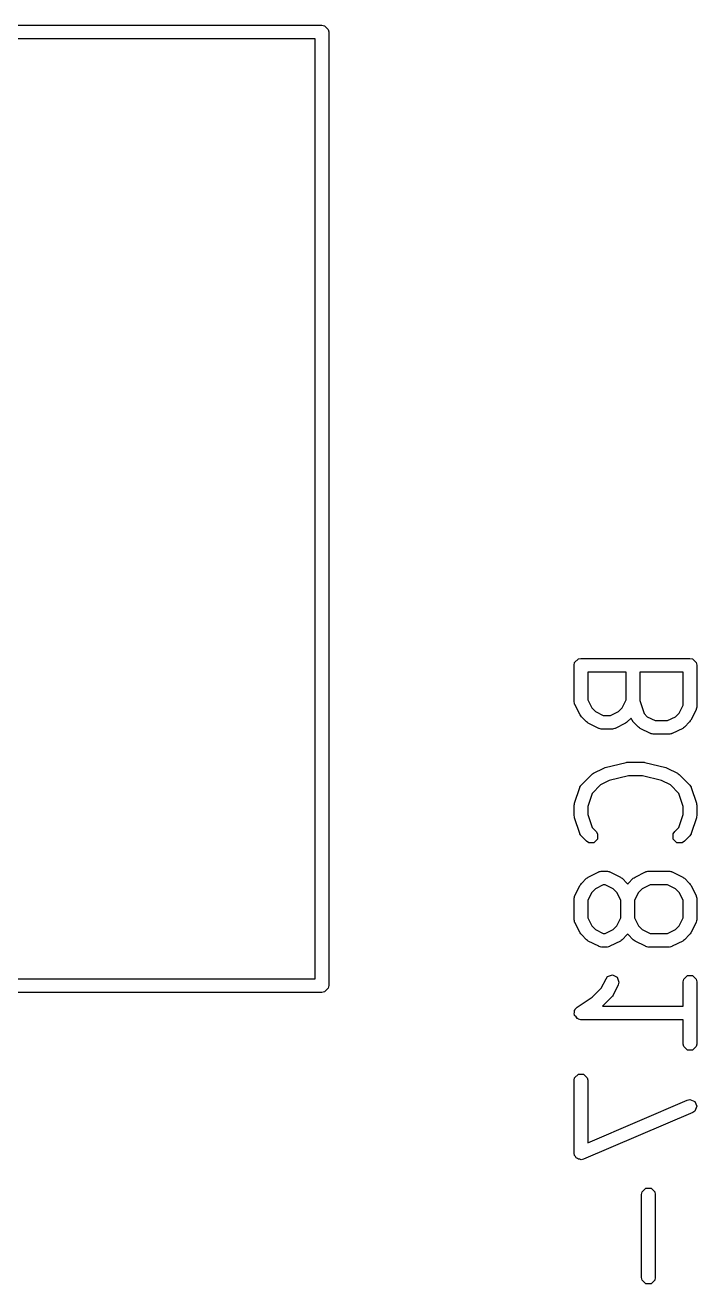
# Model space of a CAD drawing. Header units: inches. Extents: x 0.38 to 5.39, y 0.07 to 3.28.
# Drawn here: x 2.9399 to 3.1339, y 0.8069 to 1.1706 of the extents above; entities that cross this region are included whole.
import ezdxf

# ---------------------------------------------------------------- set-up
doc = ezdxf.new("R2010")
doc.units = ezdxf.units.IN
doc.header["$MEASUREMENT"] = 0
doc.layers.add('BLACK', color=250, linetype='CONTINUOUS')

msp = doc.modelspace()

# ---------------------------------------------------------------- linework, layer by layer
at = {"layer": 'BLACK', "linetype": 'CONTINUOUS'}
for p, q in [((2.90158, 1.17062), (3.0256, 1.17062)), ((3.0256, 1.17062), (3.02635, 1.17047)), ((3.02635, 1.17047), (3.02742, 1.16941)), ((3.02742, 1.16941), (3.02757, 1.16865)), ((3.02757, 1.16865), (3.02757, 0.89306)), ((3.02363, 1.16669), (2.89961, 1.16669)), ((3.02363, 0.89503), (3.02363, 1.16669)), ((3.09846, 0.98565), (3.09861, 0.9864)), ((3.09861, 0.9864), (3.09968, 0.98747)), ((3.09968, 0.98747), (3.10043, 0.98762)), ((3.10043, 0.98762), (3.13192, 0.98762)), ((3.13192, 0.98762), (3.13268, 0.98747)), ((3.13268, 0.98747), (3.13374, 0.9864)), ((3.13374, 0.9864), (3.13389, 0.98565)), ((3.09846, 0.97515), (3.09846, 0.98565)), ((3.11346, 0.98368), (3.1024, 0.98368)), ((3.1024, 0.98368), (3.1024, 0.97562)), ((3.11346, 0.97562), (3.11346, 0.98368)), ((3.12996, 0.98368), (3.1174, 0.98368)), ((3.1174, 0.98368), (3.1174, 0.97547)), ((3.12996, 0.97412), (3.12996, 0.98368)), ((3.13389, 0.98565), (3.13389, 0.97365)), ((3.09848, 0.97506), (3.09846, 0.97515)), ((3.09847, 0.97501), (3.09848, 0.97506)), ((3.09855, 0.97471), (3.09847, 0.97501)), ((3.1024, 0.97562), (3.10355, 0.97332)), ((3.11231, 0.97332), (3.11346, 0.97562)), ((3.1174, 0.97547), (3.11865, 0.97172)), ((3.09861, 0.9744), (3.09855, 0.97471)), ((3.09864, 0.97437), (3.09861, 0.9744)), ((3.09867, 0.97427), (3.09864, 0.97437)), ((3.10017, 0.97127), (3.09867, 0.97427)), ((3.10036, 0.97102), (3.10017, 0.97127)), ((3.10355, 0.97332), (3.10459, 0.97227)), ((3.10459, 0.97227), (3.10689, 0.97112)), ((3.10896, 0.97112), (3.11126, 0.97227)), ((3.11126, 0.97227), (3.11231, 0.97332)), ((3.11865, 0.97172), (3.11959, 0.97077)), ((3.12776, 0.97077), (3.12881, 0.97182)), ((3.12881, 0.97182), (3.12996, 0.97412)), ((3.13369, 0.97277), (3.13219, 0.96977)), ((3.13371, 0.97287), (3.13369, 0.97277)), ((3.13374, 0.9729), (3.13371, 0.97287)), ((3.13381, 0.97321), (3.13374, 0.9729)), ((3.13389, 0.97351), (3.13381, 0.97321)), ((3.13389, 0.97365), (3.13387, 0.97356)), ((3.13387, 0.97356), (3.13389, 0.97351)), ((3.10054, 0.97076), (3.10036, 0.97102)), ((3.10204, 0.96926), (3.10054, 0.97076)), ((3.1023, 0.96908), (3.10204, 0.96926)), ((3.10255, 0.96889), (3.1023, 0.96908)), ((3.10555, 0.96739), (3.10255, 0.96889)), ((3.10689, 0.97112), (3.10896, 0.97112)), ((3.11331, 0.96889), (3.11031, 0.96739)), ((3.11356, 0.96909), (3.11331, 0.96889)), ((3.11382, 0.96926), (3.11356, 0.96909)), ((3.11494, 0.97038), (3.11382, 0.96926)), ((3.11506, 0.97003), (3.11494, 0.97038)), ((3.11511, 0.96994), (3.11506, 0.97003)), ((3.11511, 0.9699), (3.11511, 0.96994)), ((3.11528, 0.96964), (3.11511, 0.9699)), ((3.11544, 0.96936), (3.11528, 0.96964)), ((3.11548, 0.96934), (3.11544, 0.96936)), ((3.11553, 0.96926), (3.11548, 0.96934)), ((3.11703, 0.96776), (3.11553, 0.96926)), ((3.1173, 0.96759), (3.11703, 0.96776)), ((3.11959, 0.97077), (3.12189, 0.96962)), ((3.12189, 0.96962), (3.12546, 0.96962)), ((3.12546, 0.96962), (3.12776, 0.97077)), ((3.13032, 0.96776), (3.13005, 0.96759)), ((3.13182, 0.96926), (3.13032, 0.96776)), ((3.13199, 0.96952), (3.13182, 0.96926)), ((3.13219, 0.96977), (3.13199, 0.96952)), ((3.10564, 0.96737), (3.10555, 0.96739)), ((3.10567, 0.96733), (3.10564, 0.96737)), ((3.10598, 0.96727), (3.10567, 0.96733)), ((3.10629, 0.96719), (3.10598, 0.96727)), ((3.10633, 0.9672), (3.10629, 0.96719)), ((3.10643, 0.96718), (3.10633, 0.9672)), ((3.10943, 0.96718), (3.10643, 0.96718)), ((3.10952, 0.9672), (3.10943, 0.96718)), ((3.10957, 0.96719), (3.10952, 0.9672)), ((3.10987, 0.96727), (3.10957, 0.96719)), ((3.11018, 0.96733), (3.10987, 0.96727)), ((3.11021, 0.96737), (3.11018, 0.96733)), ((3.11031, 0.96739), (3.11021, 0.96737)), ((3.11755, 0.96739), (3.1173, 0.96759)), ((3.12055, 0.96589), (3.11755, 0.96739)), ((3.12064, 0.96587), (3.12055, 0.96589)), ((3.12067, 0.96583), (3.12064, 0.96587)), ((3.12098, 0.96577), (3.12067, 0.96583)), ((3.12129, 0.96569), (3.12098, 0.96577)), ((3.12133, 0.9657), (3.12129, 0.96569)), ((3.12143, 0.96568), (3.12133, 0.9657)), ((3.12593, 0.96568), (3.12143, 0.96568)), ((3.12602, 0.9657), (3.12593, 0.96568)), ((3.12607, 0.96569), (3.12602, 0.9657)), ((3.12637, 0.96577), (3.12607, 0.96569)), ((3.12668, 0.96583), (3.12637, 0.96577)), ((3.12671, 0.96587), (3.12668, 0.96583)), ((3.12681, 0.96589), (3.12671, 0.96587)), ((3.12981, 0.96739), (3.12681, 0.96589)), ((3.13005, 0.96759), (3.12981, 0.96739)), ((3.10745, 0.95606), (3.11345, 0.95756)), ((3.11345, 0.95756), (3.11369, 0.95758)), ((3.11369, 0.95758), (3.11393, 0.95762)), ((3.11393, 0.95762), (3.11843, 0.95762)), ((3.11843, 0.95762), (3.11866, 0.95758)), ((3.11866, 0.95758), (3.1189, 0.95756)), ((3.1189, 0.95756), (3.1249, 0.95606)), ((3.10054, 0.95105), (3.10354, 0.95405)), ((3.10354, 0.95405), (3.1038, 0.95422)), ((3.1038, 0.95422), (3.10405, 0.95442)), ((3.10405, 0.95442), (3.10705, 0.95592)), ((3.10705, 0.95592), (3.10726, 0.95597)), ((3.10726, 0.95597), (3.10745, 0.95606)), ((3.11417, 0.95369), (3.10861, 0.9523)), ((3.11818, 0.95369), (3.11417, 0.95369)), ((3.12374, 0.9523), (3.11818, 0.95369)), ((3.1249, 0.95606), (3.1251, 0.95597)), ((3.1251, 0.95597), (3.12531, 0.95592)), ((3.12531, 0.95592), (3.12831, 0.95442)), ((3.12831, 0.95442), (3.12855, 0.95422)), ((3.12855, 0.95422), (3.12882, 0.95405)), ((3.12882, 0.95405), (3.13182, 0.95105)), ((3.09856, 0.94578), (3.10006, 0.95028)), ((3.10006, 0.95028), (3.10011, 0.95036)), ((3.10011, 0.95041), (3.10029, 0.95067)), ((3.10011, 0.95036), (3.10011, 0.95041)), ((3.10029, 0.95067), (3.10044, 0.95094)), ((3.10044, 0.95094), (3.10048, 0.95097)), ((3.10048, 0.95097), (3.10054, 0.95105)), ((3.10609, 0.95104), (3.10365, 0.94859)), ((3.10861, 0.9523), (3.10609, 0.95104)), ((3.12626, 0.95104), (3.12374, 0.9523)), ((3.1287, 0.94859), (3.12626, 0.95104)), ((3.13182, 0.95105), (3.13187, 0.95097)), ((3.13187, 0.95097), (3.13191, 0.95094)), ((3.13191, 0.95094), (3.13207, 0.95067)), ((3.13207, 0.95067), (3.13224, 0.95041)), ((3.13224, 0.95041), (3.13224, 0.95036)), ((3.13224, 0.95036), (3.13229, 0.95028)), ((3.13229, 0.95028), (3.13379, 0.94578)), ((3.10365, 0.94859), (3.1024, 0.94484)), ((3.12996, 0.94484), (3.1287, 0.94859)), ((3.09846, 0.94516), (3.09852, 0.94547)), ((3.09846, 0.94216), (3.09846, 0.94516)), ((3.09852, 0.94547), (3.09856, 0.94578)), ((3.1024, 0.94484), (3.1024, 0.94248)), ((3.1024, 0.94248), (3.10365, 0.93872)), ((3.1287, 0.93872), (3.12996, 0.94248)), ((3.12996, 0.94248), (3.12996, 0.94484)), ((3.13379, 0.94578), (3.13383, 0.94547)), ((3.13383, 0.94547), (3.13389, 0.94516)), ((3.13389, 0.94516), (3.13389, 0.94216)), ((3.09852, 0.94185), (3.09846, 0.94216)), ((3.09856, 0.94153), (3.09852, 0.94185)), ((3.10006, 0.93703), (3.09856, 0.94153)), ((3.10365, 0.93872), (3.10482, 0.93755)), ((3.12753, 0.93755), (3.1287, 0.93872)), ((3.13379, 0.94153), (3.13229, 0.93703)), ((3.13383, 0.94185), (3.13379, 0.94153)), ((3.13389, 0.94216), (3.13383, 0.94185)), ((3.10011, 0.93695), (3.10006, 0.93703)), ((3.10011, 0.9369), (3.10011, 0.93695)), ((3.10029, 0.93664), (3.10011, 0.9369)), ((3.10044, 0.93637), (3.10029, 0.93664)), ((3.10048, 0.93635), (3.10044, 0.93637)), ((3.10054, 0.93626), (3.10048, 0.93635)), ((3.10204, 0.93476), (3.10054, 0.93626)), ((3.10525, 0.9354), (3.10418, 0.93434)), ((3.10482, 0.93755), (3.10525, 0.93691)), ((3.10525, 0.93691), (3.10525, 0.9354)), ((3.12711, 0.93691), (3.12753, 0.93755)), ((3.12711, 0.9354), (3.12711, 0.93691)), ((3.12817, 0.93434), (3.12711, 0.9354)), ((3.13182, 0.93626), (3.13032, 0.93476)), ((3.13187, 0.93635), (3.13182, 0.93626)), ((3.13191, 0.93637), (3.13187, 0.93635)), ((3.13207, 0.93664), (3.13191, 0.93637)), ((3.13224, 0.9369), (3.13207, 0.93664)), ((3.13229, 0.93703), (3.13224, 0.93695)), ((3.13224, 0.93695), (3.13224, 0.9369)), ((3.10268, 0.93434), (3.10204, 0.93476)), ((3.10418, 0.93434), (3.10268, 0.93434)), ((3.12968, 0.93434), (3.12817, 0.93434)), ((3.13032, 0.93476), (3.12968, 0.93434)), ((3.10054, 0.92255), (3.10204, 0.92405)), ((3.10204, 0.92405), (3.1023, 0.92423)), ((3.1023, 0.92423), (3.10255, 0.92442)), ((3.10255, 0.92442), (3.10555, 0.92592)), ((3.10555, 0.92592), (3.10564, 0.92595)), ((3.10564, 0.92595), (3.10567, 0.92598)), ((3.10567, 0.92598), (3.10598, 0.92604)), ((3.10598, 0.92604), (3.10629, 0.92612)), ((3.10629, 0.92612), (3.10633, 0.92611)), ((3.10633, 0.92611), (3.10643, 0.92613)), ((3.10643, 0.92613), (3.10793, 0.92613)), ((3.10793, 0.92613), (3.10802, 0.92611)), ((3.10802, 0.92611), (3.10807, 0.92612)), ((3.10807, 0.92612), (3.10837, 0.92604)), ((3.10837, 0.92604), (3.10868, 0.92598)), ((3.10868, 0.92598), (3.10871, 0.92595)), ((3.10871, 0.92595), (3.10881, 0.92592)), ((3.10881, 0.92592), (3.11181, 0.92442)), ((3.11181, 0.92442), (3.11206, 0.92423)), ((3.11206, 0.92423), (3.11232, 0.92405)), ((3.11232, 0.92405), (3.11382, 0.92255)), ((3.11404, 0.92255), (3.11553, 0.92405)), ((3.11553, 0.92405), (3.1158, 0.92423)), ((3.1158, 0.92423), (3.11605, 0.92442)), ((3.11605, 0.92442), (3.11905, 0.92592)), ((3.11905, 0.92592), (3.11914, 0.92595)), ((3.11914, 0.92595), (3.11917, 0.92598)), ((3.11917, 0.92598), (3.11948, 0.92604)), ((3.11948, 0.92604), (3.11979, 0.92612)), ((3.11979, 0.92612), (3.11983, 0.92611)), ((3.11983, 0.92611), (3.11993, 0.92613)), ((3.11993, 0.92613), (3.12593, 0.92613)), ((3.12593, 0.92613), (3.12602, 0.92611)), ((3.12602, 0.92611), (3.12607, 0.92612)), ((3.12607, 0.92612), (3.12637, 0.92604)), ((3.12637, 0.92604), (3.12668, 0.92598)), ((3.12668, 0.92598), (3.12671, 0.92595)), ((3.12671, 0.92595), (3.12681, 0.92592)), ((3.12681, 0.92592), (3.12981, 0.92442)), ((3.12981, 0.92442), (3.13005, 0.92423)), ((3.13005, 0.92423), (3.13032, 0.92405)), ((3.13032, 0.92405), (3.13182, 0.92255)), ((3.09867, 0.91904), (3.10017, 0.92204)), ((3.10017, 0.92204), (3.10036, 0.92229)), ((3.10036, 0.92229), (3.10054, 0.92255)), ((3.10459, 0.92104), (3.10355, 0.91999)), ((3.10689, 0.92219), (3.10459, 0.92104)), ((3.10746, 0.92219), (3.10689, 0.92219)), ((3.10976, 0.92104), (3.10746, 0.92219)), ((3.11081, 0.91999), (3.10976, 0.92104)), ((3.11382, 0.92255), (3.11393, 0.92239)), ((3.11393, 0.92239), (3.11404, 0.92255)), ((3.11809, 0.92104), (3.11704, 0.91999)), ((3.12039, 0.92219), (3.11809, 0.92104)), ((3.12546, 0.92219), (3.12039, 0.92219)), ((3.12776, 0.92104), (3.12546, 0.92219)), ((3.12881, 0.91999), (3.12776, 0.92104)), ((3.13182, 0.92255), (3.13199, 0.92229)), ((3.13199, 0.92229), (3.13219, 0.92204)), ((3.13219, 0.92204), (3.13369, 0.91904)), ((3.09846, 0.91816), (3.09848, 0.91826)), ((3.09846, 0.91216), (3.09846, 0.91816)), ((3.09847, 0.9183), (3.09855, 0.9186)), ((3.09848, 0.91826), (3.09847, 0.9183)), ((3.09855, 0.9186), (3.09861, 0.91891)), ((3.09861, 0.91891), (3.09864, 0.91894)), ((3.09864, 0.91894), (3.09867, 0.91904)), ((3.10355, 0.91999), (3.1024, 0.91769)), ((3.1024, 0.91769), (3.1024, 0.91262)), ((3.11196, 0.91769), (3.11081, 0.91999)), ((3.11196, 0.91262), (3.11196, 0.91769)), ((3.11704, 0.91999), (3.1159, 0.91769)), ((3.1159, 0.91769), (3.1159, 0.91262)), ((3.12996, 0.91769), (3.12881, 0.91999)), ((3.12996, 0.91262), (3.12996, 0.91769)), ((3.13369, 0.91904), (3.13371, 0.91894)), ((3.13371, 0.91894), (3.13374, 0.91891)), ((3.13374, 0.91891), (3.13381, 0.9186)), ((3.13381, 0.9186), (3.13389, 0.9183)), ((3.13389, 0.9183), (3.13387, 0.91826)), ((3.13387, 0.91826), (3.13389, 0.91816)), ((3.13389, 0.91816), (3.13389, 0.91216)), ((3.09848, 0.91206), (3.09846, 0.91216)), ((3.09847, 0.91202), (3.09848, 0.91206)), ((3.09855, 0.91172), (3.09847, 0.91202)), ((3.09861, 0.91141), (3.09855, 0.91172)), ((3.09864, 0.91137), (3.09861, 0.91141)), ((3.09867, 0.91128), (3.09864, 0.91137)), ((3.10017, 0.90828), (3.09867, 0.91128)), ((3.1024, 0.91262), (3.10355, 0.91033)), ((3.10355, 0.91033), (3.10459, 0.90928)), ((3.10976, 0.90928), (3.11081, 0.91033)), ((3.11081, 0.91033), (3.11196, 0.91262)), ((3.1159, 0.91262), (3.11704, 0.91033)), ((3.11704, 0.91033), (3.11809, 0.90928)), ((3.12776, 0.90928), (3.12881, 0.91033)), ((3.12881, 0.91033), (3.12996, 0.91262)), ((3.13369, 0.91128), (3.13219, 0.90828)), ((3.13371, 0.91137), (3.13369, 0.91128)), ((3.13374, 0.91141), (3.13371, 0.91137)), ((3.13381, 0.91172), (3.13374, 0.91141)), ((3.13389, 0.91202), (3.13381, 0.91172)), ((3.13389, 0.91216), (3.13387, 0.91206)), ((3.13387, 0.91206), (3.13389, 0.91202)), ((3.10036, 0.90803), (3.10017, 0.90828)), ((3.10054, 0.90777), (3.10036, 0.90803)), ((3.10204, 0.90627), (3.10054, 0.90777)), ((3.1023, 0.90609), (3.10204, 0.90627)), ((3.10255, 0.9059), (3.1023, 0.90609)), ((3.10555, 0.9044), (3.10255, 0.9059)), ((3.10459, 0.90928), (3.10689, 0.90813)), ((3.10689, 0.90813), (3.10746, 0.90813)), ((3.10746, 0.90813), (3.10976, 0.90928)), ((3.11181, 0.9059), (3.10881, 0.9044)), ((3.11206, 0.90609), (3.11181, 0.9059)), ((3.11232, 0.90627), (3.11206, 0.90609)), ((3.11382, 0.90777), (3.11232, 0.90627)), ((3.11393, 0.90793), (3.11382, 0.90777)), ((3.11404, 0.90777), (3.11393, 0.90793)), ((3.11553, 0.90627), (3.11404, 0.90777)), ((3.1158, 0.90609), (3.11553, 0.90627)), ((3.11605, 0.9059), (3.1158, 0.90609)), ((3.11905, 0.9044), (3.11605, 0.9059)), ((3.11809, 0.90928), (3.12039, 0.90813)), ((3.12039, 0.90813), (3.12546, 0.90813)), ((3.12546, 0.90813), (3.12776, 0.90928)), ((3.12981, 0.9059), (3.12681, 0.9044)), ((3.13005, 0.90609), (3.12981, 0.9059)), ((3.13032, 0.90627), (3.13005, 0.90609)), ((3.13182, 0.90777), (3.13032, 0.90627)), ((3.13199, 0.90803), (3.13182, 0.90777)), ((3.13219, 0.90828), (3.13199, 0.90803)), ((3.10564, 0.90437), (3.10555, 0.9044)), ((3.10567, 0.90434), (3.10564, 0.90437)), ((3.10598, 0.90428), (3.10567, 0.90434)), ((3.10629, 0.9042), (3.10598, 0.90428)), ((3.10633, 0.90421), (3.10629, 0.9042)), ((3.10643, 0.90419), (3.10633, 0.90421)), ((3.10793, 0.90419), (3.10643, 0.90419)), ((3.10802, 0.90421), (3.10793, 0.90419)), ((3.10807, 0.9042), (3.10802, 0.90421)), ((3.10837, 0.90428), (3.10807, 0.9042)), ((3.10868, 0.90434), (3.10837, 0.90428)), ((3.10871, 0.90437), (3.10868, 0.90434)), ((3.10881, 0.9044), (3.10871, 0.90437)), ((3.11914, 0.90437), (3.11905, 0.9044)), ((3.11917, 0.90434), (3.11914, 0.90437)), ((3.11948, 0.90428), (3.11917, 0.90434)), ((3.11979, 0.9042), (3.11948, 0.90428)), ((3.11983, 0.90421), (3.11979, 0.9042)), ((3.11993, 0.90419), (3.11983, 0.90421)), ((3.12593, 0.90419), (3.11993, 0.90419)), ((3.12602, 0.90421), (3.12593, 0.90419)), ((3.12607, 0.9042), (3.12602, 0.90421)), ((3.12637, 0.90428), (3.12607, 0.9042)), ((3.12668, 0.90434), (3.12637, 0.90428)), ((3.12671, 0.90437), (3.12668, 0.90434)), ((3.12681, 0.9044), (3.12671, 0.90437)), ((2.89961, 0.89503), (3.02363, 0.89503)), ((3.10631, 0.89233), (3.10767, 0.89504)), ((3.10767, 0.89504), (3.10814, 0.89565)), ((3.10814, 0.89565), (3.10957, 0.89613)), ((3.10957, 0.89613), (3.11091, 0.89545)), ((3.11091, 0.89545), (3.11139, 0.89402)), ((3.12996, 0.89416), (3.13011, 0.89492)), ((3.13011, 0.89492), (3.13117, 0.89598)), ((3.13117, 0.89598), (3.13268, 0.89598)), ((3.13268, 0.89598), (3.13374, 0.89492)), ((3.13374, 0.89492), (3.13389, 0.89416)), ((3.02635, 0.89124), (3.0256, 0.89109)), ((3.02742, 0.89231), (3.02635, 0.89124)), ((3.02757, 0.89306), (3.02742, 0.89231)), ((3.10367, 0.88969), (3.10631, 0.89233)), ((3.11119, 0.89328), (3.10969, 0.89028)), ((3.11139, 0.89402), (3.11119, 0.89328)), ((3.12996, 0.88713), (3.12996, 0.89416)), ((3.13389, 0.89416), (3.13389, 0.87616)), ((3.0256, 0.89109), (2.90158, 0.89109)), ((3.09934, 0.8868), (3.10367, 0.88969)), ((3.10932, 0.88977), (3.10668, 0.88713)), ((3.1095, 0.89003), (3.10932, 0.88977)), ((3.10969, 0.89028), (3.1095, 0.89003)), ((3.0985, 0.88478), (3.09861, 0.88534)), ((3.09861, 0.88461), (3.0985, 0.88478)), ((3.09861, 0.88592), (3.09875, 0.88606)), ((3.09861, 0.88534), (3.09861, 0.88592)), ((3.09861, 0.88441), (3.09861, 0.88461)), ((3.09902, 0.884), (3.09861, 0.88441)), ((3.09875, 0.88606), (3.09879, 0.88626)), ((3.09879, 0.88626), (3.09934, 0.8868)), ((3.09933, 0.88353), (3.09902, 0.884)), ((3.10668, 0.88713), (3.12996, 0.88713)), ((3.09953, 0.88349), (3.09933, 0.88353)), ((3.09968, 0.88334), (3.09953, 0.88349)), ((3.10043, 0.88319), (3.09968, 0.88334)), ((3.12996, 0.88319), (3.10043, 0.88319)), ((3.12996, 0.87616), (3.12996, 0.88319)), ((3.13011, 0.87541), (3.12996, 0.87616)), ((3.13117, 0.87435), (3.13011, 0.87541)), ((3.13268, 0.87435), (3.13117, 0.87435)), ((3.13374, 0.87541), (3.13268, 0.87435)), ((3.13389, 0.87616), (3.13374, 0.87541)), ((3.09846, 0.86567), (3.09861, 0.86642)), ((3.09861, 0.86642), (3.09968, 0.86748)), ((3.09968, 0.86748), (3.10118, 0.86748)), ((3.10118, 0.86748), (3.10225, 0.86642)), ((3.10225, 0.86642), (3.1024, 0.86567)), ((3.09846, 0.84467), (3.09846, 0.86567)), ((3.1024, 0.86567), (3.1024, 0.84765)), ((3.1024, 0.84765), (3.13115, 0.85998)), ((3.13115, 0.85998), (3.1319, 0.86013)), ((3.1319, 0.86013), (3.1333, 0.85958)), ((3.1333, 0.85958), (3.13389, 0.85819)), ((3.1327, 0.85636), (3.1012, 0.84286)), ((3.13333, 0.85679), (3.1327, 0.85636)), ((3.13389, 0.85819), (3.13333, 0.85679)), ((3.09846, 0.84465), (3.09846, 0.84467)), ((3.09846, 0.84464), (3.09846, 0.84465)), ((3.09847, 0.84462), (3.09846, 0.84464)), ((3.09861, 0.84391), (3.09847, 0.84462)), ((3.0989, 0.84363), (3.09861, 0.84391)), ((3.09905, 0.84326), (3.0989, 0.84363)), ((3.09941, 0.84312), (3.09905, 0.84326)), ((3.09968, 0.84285), (3.09941, 0.84312)), ((3.10008, 0.84285), (3.09968, 0.84285)), ((3.10045, 0.8427), (3.10008, 0.84285)), ((3.10116, 0.84285), (3.10045, 0.8427)), ((3.10118, 0.84285), (3.10116, 0.84285)), ((3.10119, 0.84286), (3.10118, 0.84285)), ((3.1012, 0.84286), (3.10119, 0.84286)), ((3.11796, 0.83267), (3.11811, 0.83342)), ((3.11811, 0.83342), (3.11917, 0.83449)), ((3.11917, 0.83449), (3.12068, 0.83449)), ((3.12068, 0.83449), (3.12175, 0.83342)), ((3.12175, 0.83342), (3.12189, 0.83267)), ((3.11796, 0.80867), (3.11796, 0.83267)), ((3.12189, 0.83267), (3.12189, 0.80867)), ((3.11811, 0.80792), (3.11796, 0.80867)), ((3.11917, 0.80685), (3.11811, 0.80792)), ((3.12175, 0.80792), (3.12068, 0.80685)), ((3.12189, 0.80867), (3.12175, 0.80792)), ((3.12068, 0.80685), (3.11917, 0.80685))]:
    msp.add_line(p, q, dxfattribs=at)

doc.saveas('drawing.dxf')
